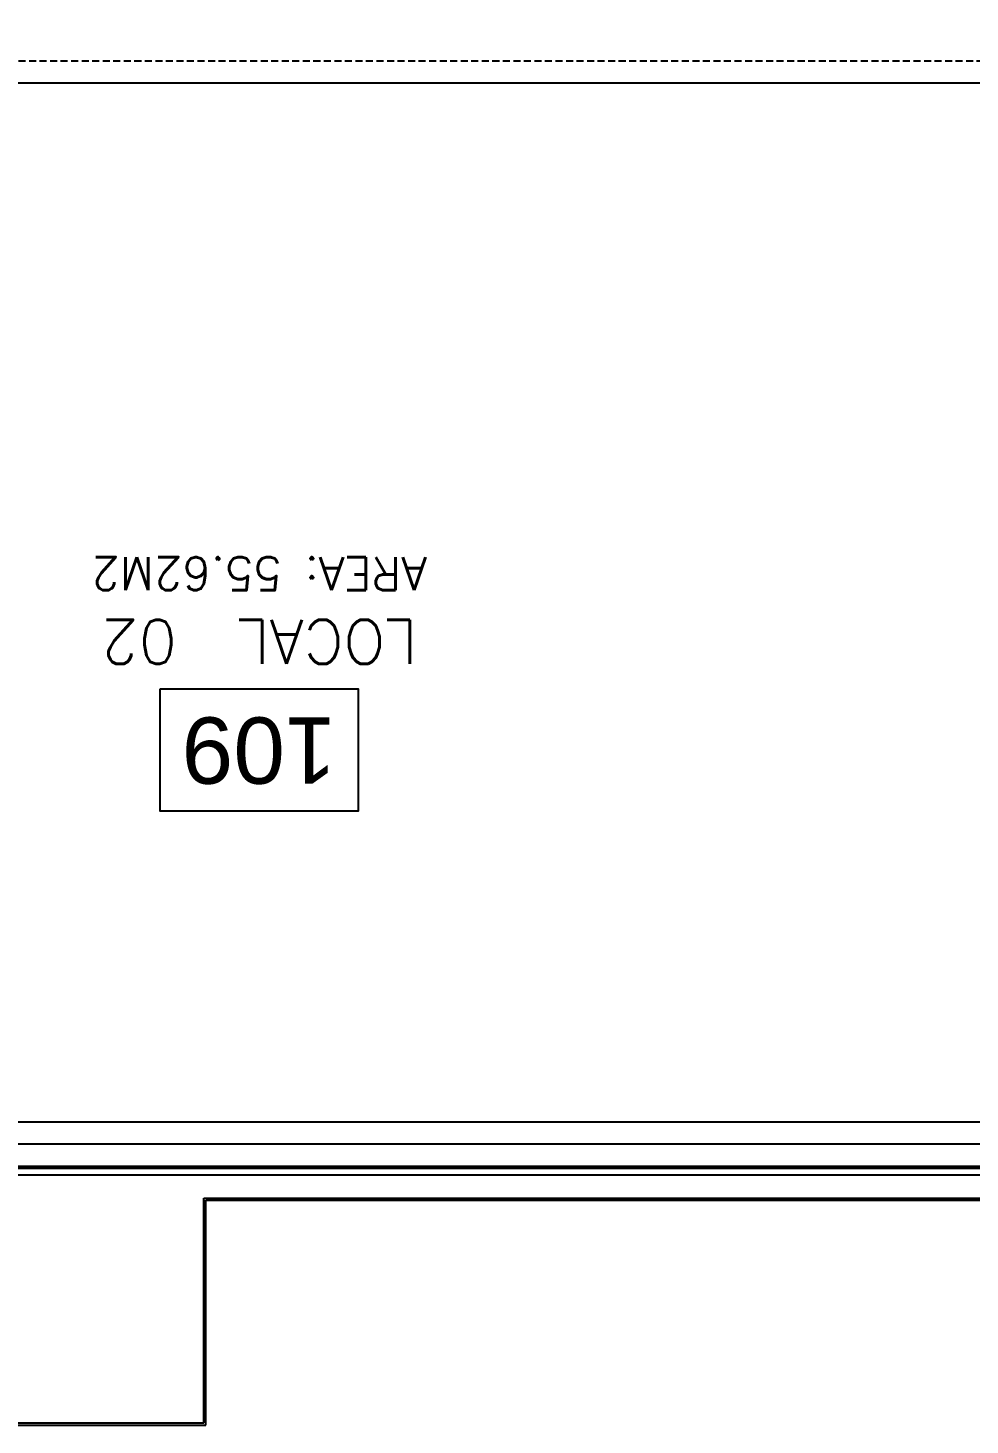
# Model space of a CAD drawing. Header units: millimetres. Extents: x 1478096 to 1808313, y 619971 to 762366.
# Drawn here: x 1624240 to 1628501, y 646096 to 652418 of the extents above; entities that cross this region are included whole.
import ezdxf

# ---------------------------------------------------------------- set-up
doc = ezdxf.new("R2010")
doc.units = ezdxf.units.MM
doc.header["$LTSCALE"] = 10
doc.linetypes.add('HIDDEN2', pattern=[4.7625, 3.175, -1.5875])
for name, color, linetype in [('0-superficies', 7, 'Continuous'), ('DC-ARQ-0 TEXTOS', 7, 'Continuous'), ('DC-ARQ-CHAPA', 7, 'Continuous'), ('DC-ARQ-CORDON', 210, 'Continuous'), ('DC-ARQ-CORREAS', 2, 'Continuous'), ('DC-ARQ-MURO SUPERBOARD', 2, 'Continuous'), ('DC-ARQ-PAINEL DURLOCK', 7, 'Continuous')]:
    doc.layers.add(name, color=color, linetype=linetype)
doc.styles.get("Standard").update_dxf_attribs({"font": 'arial.ttf'})

msp = doc.modelspace()

# ---------------------------------------------------------------- linework, layer by layer
at = {"layer": '0-superficies'}
msp.add_lwpolyline([(1524855.031, 647228.149), (1641041.817, 647228.17), (1641041.817, 674744.562), (1649131.454, 674744.878), (1649131.448, 735136.985), (1641041.817, 735136.983), (1641041.817, 738426.962), (1522042.066, 738427.02)], dxfattribs=at)
msp.add_lwpolyline([(1633801.326, 647468.17), (1633801.262, 652168.091), (1623758.883, 652168.091), (1621344.196, 649753.404), (1621344.196, 647468.17)], close=True, dxfattribs=at)
at = {"layer": 'DC-ARQ-0 TEXTOS'}
msp.add_lwpolyline([(1624835.49, 649425.618), (1624835.49, 648875.618), (1625735.49, 648875.618), (1625735.49, 649425.618)], close=True, dxfattribs=at)
at = {"layer": 'DC-ARQ-CHAPA'}
for p, q in [((1621059.62, 647258.149), (1641011.817, 647258.17)), ((1621059.62, 647228.149), (1641041.817, 647228.17))]:
    msp.add_line(p, q, dxfattribs=at)
at = {"layer": 'DC-ARQ-CORDON'}
for p, q in [((1621344.196, 647468.17), (1630701.327, 647468.17)), ((1621059.62, 647268.17), (1641001.817, 647268.17))]:
    msp.add_line(p, q, dxfattribs=at)
at = {"layer": 'DC-ARQ-CORREAS'}
msp.add_line((1621054.62, 647368.17), (1640901.817, 647368.17), dxfattribs=at)
at = {"layer": 'DC-ARQ-MURO SUPERBOARD'}
for p, q in [((1625034.62, 646106.028), (1625034.621, 647123.132)), ((1625034.621, 647123.132), (1641831.817, 647123.153)), ((1625044.62, 646096.028), (1625044.621, 647113.132)), ((1625044.621, 647113.132), (1641841.817, 647113.153)), ((1622634.62, 646106.027), (1625034.62, 646106.028)), ((1622644.62, 646096.027), (1625044.62, 646096.028))]:
    msp.add_line(p, q, dxfattribs=at)
at = {"layer": 'DC-ARQ-PAINEL DURLOCK', "linetype": 'HIDDEN2'}
for p, q in [((1633801.262, 652268.091), (1623717.462, 652268.091)), ((1633801.262, 652168.091), (1623758.883, 652168.091))]:
    msp.add_line(p, q, dxfattribs=at)

# ---------------------------------------------------------------- texts
at = {"layer": 'DC-ARQ-0 TEXTOS', "attachment_point": 5, "rotation": 180}
for s, insert, char_height, width in [('{\\Fromans|c0;LOCAL  02\\P\\H0.75x;AREA: 55.62M2}', (1625285.49, 649782.38), 200, 3964.44731), ('109', (1625285.49, 649150.618), 300, 801.45132)]:
    msp.add_mtext(s, dxfattribs=dict(at, insert=insert, char_height=char_height, width=width))

doc.saveas('drawing.dxf')
